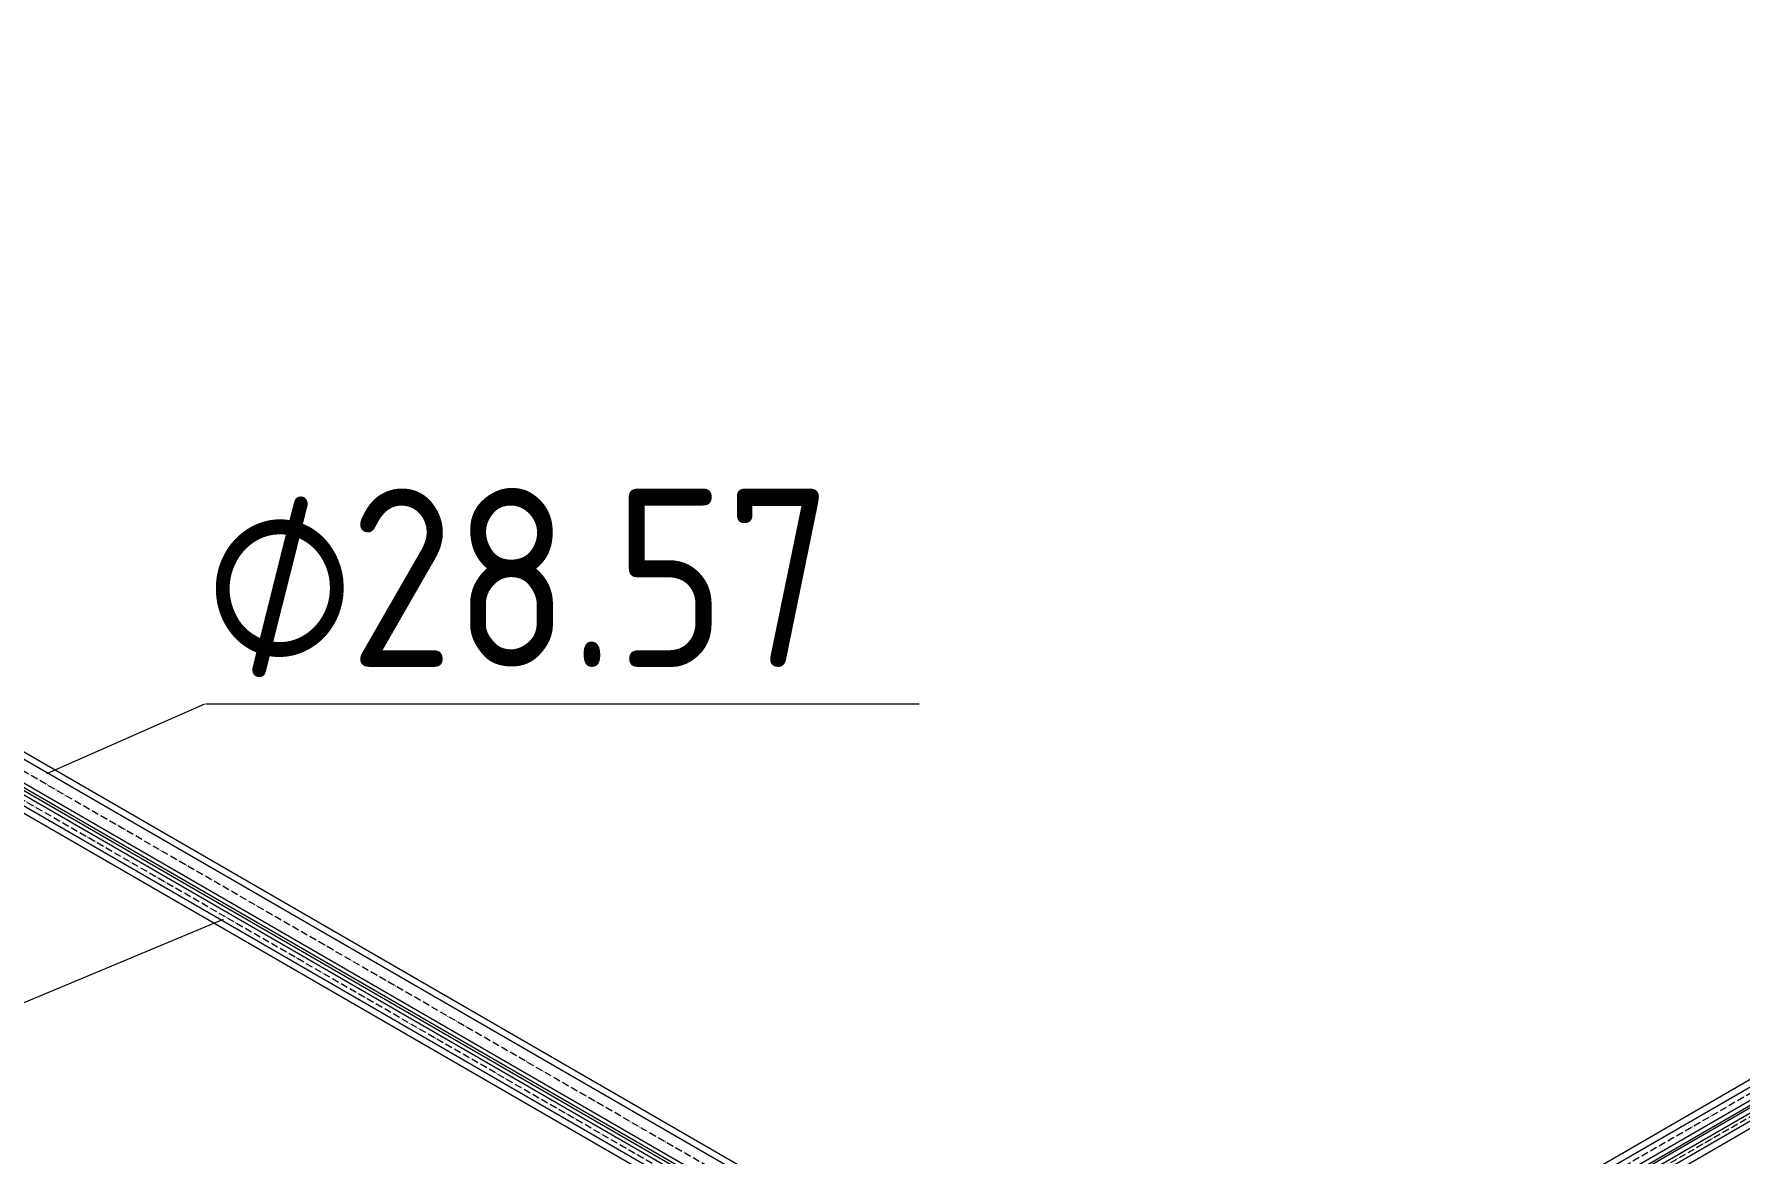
# Model space of a CAD drawing. Header units: millimetres. Extents: x -88595 to 880822, y -1054509 to -148035.
# Drawn here: x 380434 to 382826, y -314725 to -313156 of the extents above; entities that cross this region are included whole.
import ezdxf

# ---------------------------------------------------------------- set-up
doc = ezdxf.new("R2010")
doc.units = ezdxf.units.MM
doc.linetypes.add('$12$ADSK_Осевая', pattern=[14, 10, -2, 0, -2])
for name, color, linetype, lineweight in [('Изоляция', 7, 'Continuous', 18), ('Марки', 7, 'Continuous', 20), ('Трубопровод', 7, 'Continuous', 18)]:
    doc.layers.add(name, color=color, linetype=linetype, lineweight=lineweight)
doc.styles.add('$10$GOST Common', font='GOST_Common.ttf', dxfattribs={"width": 0.9, "height": 250})
doc.styles.add('$6$GOST Common_1', font='GOST_Common.ttf', dxfattribs={"width": 0.9, "height": 250})

# ---------------------------------------------------------------- blocks, each defined once
blk = doc.blocks.new('$0$ADSK_M_Трубы - Диаметр_10-3265709-В_ОВ3_3')
at = {"layer": 'Марки'}
blk.add_line((-19808.8, 11394.8), (-18808.8, 11394.8), dxfattribs=at)

msp = doc.modelspace()

# ---------------------------------------------------------------- linework, layer by layer
at = {"layer": 'Изоляция', "color": 190, "true_color": 0x8000ff}
for p, q in [((385440.9, -313155.9), (382014.7, -315134)), ((382028.5, -315157.8), (385454.6, -313179.7)), ((382014.7, -315133.1), (379844.9, -313880.3)), ((379829.5, -313906.9), (382001.3, -315160.8))]:
    msp.add_line(p, q, dxfattribs=at)
at = {"layer": 'Изоляция', "color": 134, "true_color": 0x00a6a6}
for p, q in [((385350.3, -313171.9), (382024.1, -315092.2)), ((382041.1, -315121.6), (385367.2, -313201.2)), ((382024.1, -315088.5), (379773.4, -313789.1)), ((379773.4, -313842.9), (382002.3, -315129.7))]:
    msp.add_line(p, q, dxfattribs=at)
at = {"layer": 'Марки'}
for p, q in [((380452.1, -314192.3), (380673.6, -314094.3)), ((380699.2, -314396.8), (380362.6, -314537.4))]:
    msp.add_line(p, q, dxfattribs=at)
at = {"layer": 'Трубопровод', "color": 190, "true_color": 0x8000ff}
for p, q in [((385445.4, -313163.7), (382017.2, -315143)), ((382021.9, -315151.2), (385450.1, -313171.9)), ((382012.1, -315142), (379840.4, -313888.1)), ((379834, -313899.1), (382005.8, -315153))]:
    msp.add_line(p, q, dxfattribs=at)
at = {"layer": 'Трубопровод', "color": 190, "linetype": '$12$ADSK_Осевая', "true_color": 0x8000ff}
for p, q in [((385447.8, -313167.8), (382019.6, -315147.1)), ((385447.8, -313167.8), (382019.6, -315147.1)), ((382008.9, -315147.5), (379837.2, -313893.6)), ((382008.9, -315147.5), (379837.2, -313893.6))]:
    msp.add_line(p, q, dxfattribs=at)
at = {"layer": 'Трубопровод', "color": 134, "true_color": 0x00a6a6}
for p, q in [((385354.8, -313179.7), (382024.1, -315102.6)), ((382032, -315116.4), (385362.7, -313193.4)), ((382021, -315097.1), (379803.2, -313816.7)), ((379788.9, -313841.4), (382006.8, -315121.9))]:
    msp.add_line(p, q, dxfattribs=at)
at = {"layer": 'Трубопровод', "color": 134, "linetype": '$12$ADSK_Осевая', "true_color": 0x00a6a6}
for p, q in [((385358.7, -313186.5), (382028, -315109.5)), ((385358.7, -313186.5), (382028, -315109.5)), ((382013.9, -315109.5), (379796, -313829)), ((382013.9, -315109.5), (379796, -313829))]:
    msp.add_line(p, q, dxfattribs=at)

# ---------------------------------------------------------------- block references
at = {"layer": 'Марки'}
msp.add_blockref('$0$ADSK_M_Трубы - Диаметр_10-3265709-В_ОВ3_3', (400483.7, -325489.1), dxfattribs=at)

# ---------------------------------------------------------------- texts
at = {"layer": 'Марки', "lineweight": 9, "char_height": 250, "attachment_point": 1}
for s, insert, width, style in [('28.57', (380876, -313792.7), 858.607, '$10$GOST Common'), ('\\fGOST Common|b0|i0|c254|p34|;\\W.9;⌀', (380673.6, -313792.7), 245.316, '$6$GOST Common_1')]:
    msp.add_mtext(s, dxfattribs=dict(at, insert=insert, width=width, style=style))

doc.saveas('drawing.dxf')
